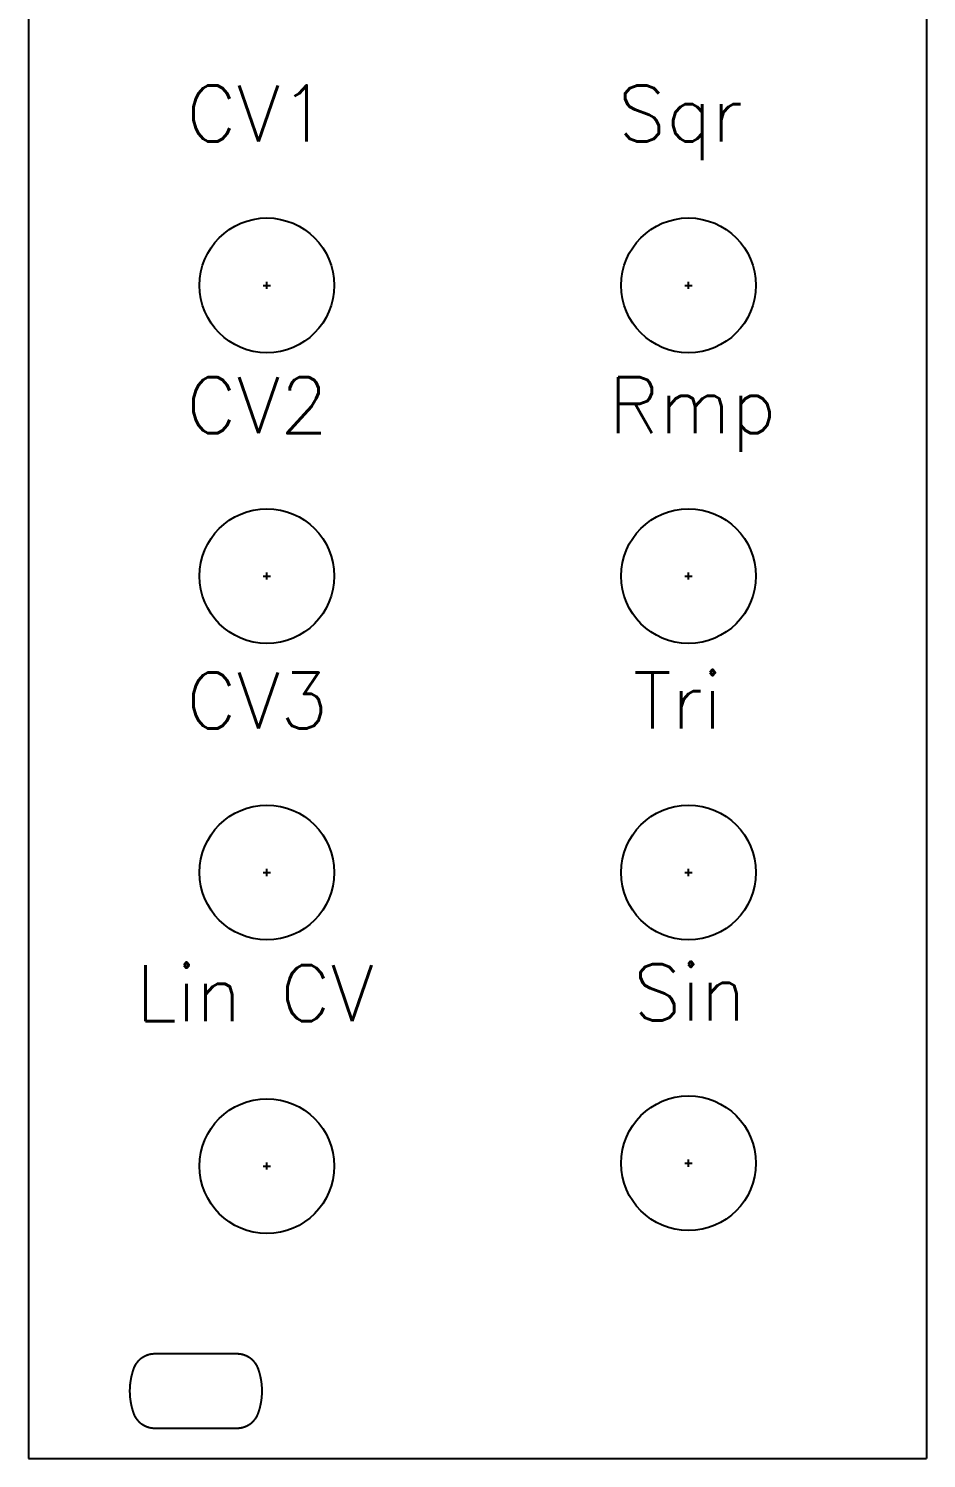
# Model space of a CAD drawing. Extents: x 60 to 100, y 3 to 132.
# Drawn here: x 60.5 to 100.5, y 3 to 66.7 of the extents above; entities that cross this region are included whole.
import ezdxf

# ---------------------------------------------------------------- set-up
doc = ezdxf.new("R2010")
doc.units = 0
doc.layers.add('Object', color=7, linetype='CONTINUOUS')

msp = doc.modelspace()

# ---------------------------------------------------------------- linework, layer by layer
at = {"layer": 'Object', "linetype": 'ByBlock'}
for p, q in [((60.479, 131.516), (60.479, 3.016)), ((100.49, 131.516), (100.49, 3.016)), ((60.479, 3.016), (100.49, 3.016))]:
    msp.add_line(p, q, dxfattribs=at)
at = {"layer": 'Object', "color": 1, "linetype": 'ByBlock'}
for p, q in [((71.099, 55.124), (71.099, 55.443)), ((89.889, 55.124), (89.889, 55.443)), ((70.939, 55.283), (71.258, 55.283)), ((89.729, 55.283), (90.048, 55.283)), ((70.939, 42.329), (71.258, 42.329)), ((71.099, 42.17), (71.099, 42.489)), ((89.729, 42.329), (90.048, 42.329)), ((89.889, 42.17), (89.889, 42.489)), ((70.939, 29.121), (71.258, 29.121)), ((71.099, 28.962), (71.099, 29.281)), ((89.729, 29.121), (90.048, 29.121)), ((89.889, 28.962), (89.889, 29.281)), ((70.939, 16.04), (71.258, 16.04)), ((71.099, 15.881), (71.099, 16.2)), ((89.729, 16.167), (90.048, 16.167)), ((89.889, 16.008), (89.889, 16.327))]:
    msp.add_line(p, q, dxfattribs=at)
at = {"layer": 'Object', "linetype": 'ByBlock'}
msp.add_lwpolyline([(65.008, 6.407), (65.007, 6.399), (65.006, 6.391), (65.005, 6.384), (65.004, 6.376), (65.004, 6.368), (65.003, 6.36), (65.002, 6.353), (65.001, 6.345), (65, 6.337), (64.999, 6.329), (64.998, 6.322), (64.998, 6.314), (64.997, 6.306), (64.996, 6.298), (64.995, 6.291), (64.995, 6.283), (64.994, 6.275), (64.993, 6.267), (64.993, 6.259), (64.992, 6.252), (64.991, 6.244), (64.991, 6.236), (64.99, 6.228), (64.99, 6.221), (64.989, 6.213), (64.989, 6.205), (64.988, 6.197), (64.988, 6.189), (64.987, 6.182), (64.987, 6.174), (64.986, 6.166), (64.986, 6.158), (64.986, 6.15), (64.985, 6.143), (64.985, 6.135), (64.985, 6.127), (64.984, 6.119), (64.984, 6.111), (64.984, 6.104), (64.984, 6.096), (64.983, 6.088), (64.983, 6.08), (64.983, 6.073), (64.983, 6.065), (64.983, 6.057), (64.983, 6.049), (64.983, 6.041), (64.983, 6.034), (64.983, 6.026), (64.983, 6.018), (64.983, 6.01), (64.983, 6.002), (64.983, 5.995), (64.983, 5.987), (64.983, 5.979), (64.983, 5.971), (64.983, 5.963), (64.983, 5.956), (64.983, 5.948), (64.984, 5.94), (64.984, 5.932), (64.984, 5.924), (64.984, 5.917), (64.985, 5.909), (64.985, 5.901), (64.985, 5.893), (64.986, 5.885), (64.986, 5.878), (64.986, 5.87), (64.987, 5.862), (64.987, 5.854), (64.988, 5.846), (64.988, 5.839), (64.989, 5.831), (64.989, 5.823), (64.99, 5.815), (64.99, 5.807), (64.991, 5.8), (64.991, 5.792), (64.992, 5.784), (64.993, 5.776), (64.993, 5.769), (64.994, 5.761), (64.995, 5.753), (64.995, 5.745), (64.996, 5.737), (64.997, 5.73), (64.998, 5.722), (64.998, 5.714), (64.999, 5.706), (65, 5.699), (65.001, 5.691), (65.002, 5.683), (65.003, 5.675), (65.004, 5.668), (65.004, 5.66), (65.005, 5.652), (65.006, 5.644), (65.007, 5.637), (65.008, 5.629), (65.009, 5.621), (65.01, 5.613), (65.012, 5.606), (65.013, 5.598), (65.014, 5.59), (65.015, 5.582), (65.016, 5.575), (65.017, 5.567), (65.018, 5.559), (65.02, 5.551), (65.021, 5.544), (65.022, 5.536), (65.024, 5.528), (65.025, 5.521), (65.026, 5.513), (65.028, 5.505), (65.029, 5.497), (65.03, 5.49), (65.032, 5.482), (65.033, 5.474), (65.035, 5.467), (65.036, 5.459), (65.038, 5.451), (65.039, 5.444), (65.041, 5.436), (65.042, 5.428), (65.044, 5.421), (65.045, 5.413), (65.047, 5.405), (65.049, 5.398), (65.05, 5.39), (65.052, 5.382), (65.054, 5.375), (65.055, 5.367), (65.057, 5.359), (65.059, 5.352), (65.061, 5.344), (65.062, 5.336), (65.064, 5.329), (65.066, 5.321), (65.068, 5.313), (65.07, 5.306), (65.072, 5.298), (65.074, 5.291), (65.076, 5.283), (65.078, 5.275), (65.08, 5.268), (65.082, 5.26), (65.084, 5.253), (65.086, 5.245), (65.088, 5.237), (65.09, 5.23), (65.092, 5.222), (65.094, 5.215), (65.096, 5.207), (65.098, 5.199), (65.101, 5.192), (65.103, 5.184), (65.105, 5.177), (65.107, 5.169), (65.11, 5.162), (65.112, 5.154), (65.114, 5.147), (65.116, 5.139), (65.119, 5.132), (65.121, 5.124), (65.124, 5.117), (65.126, 5.109), (65.128, 5.101), (65.131, 5.094), (65.133, 5.086), (65.136, 5.079), (65.138, 5.072), (65.141, 5.064), (65.144, 5.057), (65.146, 5.049), (65.149, 5.042), (65.151, 5.034), (65.153, 5.029), (65.155, 5.025), (65.156, 5.02), (65.158, 5.015), (65.16, 5.011), (65.162, 5.006), (65.163, 5.002), (65.165, 4.997), (65.167, 4.992), (65.169, 4.988), (65.171, 4.983), (65.173, 4.979), (65.175, 4.974), (65.177, 4.97), (65.179, 4.965), (65.181, 4.961), (65.183, 4.956), (65.185, 4.952), (65.187, 4.947), (65.189, 4.943), (65.191, 4.938), (65.193, 4.934), (65.195, 4.93), (65.197, 4.925), (65.199, 4.921), (65.202, 4.917), (65.204, 4.912), (65.206, 4.908), (65.208, 4.903), (65.21, 4.899), (65.213, 4.895), (65.215, 4.891), (65.217, 4.886), (65.22, 4.882), (65.222, 4.878), (65.225, 4.874), (65.227, 4.869), (65.229, 4.865), (65.232, 4.861), (65.234, 4.857), (65.237, 4.853), (65.239, 4.849), (65.242, 4.844), (65.244, 4.84), (65.247, 4.836), (65.249, 4.832), (65.252, 4.828), (65.255, 4.824), (65.257, 4.82), (65.26, 4.816), (65.263, 4.812), (65.265, 4.808), (65.268, 4.804), (65.271, 4.8), (65.273, 4.796), (65.276, 4.792), (65.279, 4.788), (65.282, 4.784), (65.284, 4.78), (65.287, 4.776), (65.29, 4.773), (65.293, 4.769), (65.296, 4.765), (65.299, 4.761), (65.302, 4.757), (65.305, 4.753), (65.308, 4.75), (65.311, 4.746), (65.314, 4.742), (65.317, 4.738), (65.32, 4.735), (65.323, 4.731), (65.326, 4.727), (65.329, 4.724), (65.332, 4.72), (65.335, 4.716), (65.338, 4.713), (65.341, 4.709), (65.344, 4.706), (65.347, 4.702), (65.351, 4.699), (65.354, 4.695), (65.357, 4.691), (65.36, 4.688), (65.363, 4.684), (65.367, 4.681), (65.37, 4.678), (65.373, 4.674), (65.377, 4.671), (65.38, 4.667), (65.383, 4.664), (65.387, 4.66), (65.39, 4.657), (65.393, 4.654), (65.397, 4.65), (65.4, 4.647), (65.404, 4.644), (65.407, 4.641), (65.411, 4.637), (65.414, 4.634), (65.417, 4.631), (65.421, 4.628), (65.425, 4.624), (65.428, 4.621), (65.432, 4.618), (65.435, 4.615), (65.439, 4.612), (65.442, 4.609), (65.446, 4.606), (65.45, 4.603), (65.453, 4.6), (65.457, 4.596), (65.461, 4.593), (65.464, 4.59), (65.468, 4.588), (65.472, 4.585), (65.475, 4.582), (65.479, 4.579), (65.483, 4.576), (65.487, 4.573), (65.49, 4.57), (65.494, 4.567), (65.498, 4.564), (65.502, 4.561), (65.506, 4.559), (65.509, 4.556), (65.513, 4.553), (65.517, 4.55), (65.521, 4.548), (65.525, 4.545), (65.529, 4.542), (65.533, 4.54), (65.537, 4.537), (65.541, 4.534), (65.545, 4.532), (65.549, 4.529), (65.552, 4.526), (65.556, 4.524), (65.56, 4.521), (65.565, 4.519), (65.569, 4.516), (65.573, 4.514), (65.577, 4.511), (65.581, 4.509), (65.585, 4.506), (65.589, 4.504), (65.593, 4.502), (65.597, 4.499), (65.601, 4.497), (65.605, 4.495), (65.609, 4.492), (65.614, 4.49), (65.618, 4.488), (65.622, 4.485), (65.626, 4.483), (65.63, 4.481), (65.635, 4.479), (65.639, 4.477), (65.643, 4.474), (65.647, 4.472), (65.652, 4.47), (65.656, 4.468), (65.66, 4.466), (65.664, 4.464), (65.669, 4.462), (65.673, 4.46), (65.677, 4.458), (65.682, 4.456), (65.686, 4.454), (65.69, 4.452), (65.695, 4.45), (65.699, 4.448), (65.703, 4.446), (65.708, 4.445), (65.712, 4.443), (65.717, 4.441), (65.721, 4.439), (65.726, 4.437), (65.73, 4.436), (65.734, 4.434), (65.739, 4.432), (65.743, 4.43), (65.748, 4.429), (65.752, 4.427), (65.757, 4.425), (65.761, 4.424), (65.766, 4.422), (65.77, 4.421), (65.775, 4.419), (65.779, 4.418), (65.784, 4.416), (65.789, 4.415), (65.793, 4.413), (65.798, 4.412), (65.802, 4.41), (65.807, 4.409), (65.811, 4.408), (65.816, 4.406), (65.821, 4.405), (65.825, 4.404), (65.83, 4.402), (65.835, 4.401), (65.839, 4.4), (65.844, 4.399), (65.849, 4.397), (65.853, 4.396), (65.858, 4.395), (65.863, 4.394), (65.867, 4.393), (65.872, 4.392), (65.877, 4.391), (65.881, 4.39), (65.886, 4.389), (65.891, 4.388), (65.896, 4.387), (65.9, 4.386), (65.905, 4.385), (65.91, 4.384), (65.915, 4.383), (65.919, 4.382), (65.924, 4.381), (65.929, 4.38), (65.934, 4.38), (65.939, 4.379), (65.943, 4.378), (65.948, 4.377), (65.953, 4.377), (65.958, 4.376), (65.963, 4.375), (65.967, 4.375), (65.972, 4.374), (65.977, 4.374), (65.982, 4.373), (65.987, 4.372), (65.992, 4.372), (65.997, 4.371), (66.001, 4.371), (66.006, 4.371), (66.011, 4.37), (66.016, 4.37), (66.021, 4.369), (66.026, 4.369), (66.031, 4.369), (66.036, 4.368), (66.041, 4.368), (66.046, 4.368), (66.051, 4.368), (66.055, 4.367), (66.06, 4.367), (66.065, 4.367), (66.07, 4.367), (66.075, 4.367), (66.08, 4.367), (66.085, 4.367), (66.09, 4.367), (66.095, 4.367), (69.774, 4.367), (69.779, 4.367), (69.784, 4.367), (69.789, 4.367), (69.794, 4.367), (69.799, 4.367), (69.804, 4.367), (69.809, 4.367), (69.814, 4.367), (69.819, 4.368), (69.823, 4.368), (69.828, 4.368), (69.833, 4.368), (69.838, 4.369), (69.843, 4.369), (69.848, 4.369), (69.853, 4.37), (69.858, 4.37), (69.863, 4.371), (69.868, 4.371), (69.872, 4.371), (69.877, 4.372), (69.882, 4.372), (69.887, 4.373), (69.892, 4.374), (69.897, 4.374), (69.902, 4.375), (69.906, 4.375), (69.911, 4.376), (69.916, 4.377), (69.921, 4.377), (69.926, 4.378), (69.931, 4.379), (69.935, 4.38), (69.94, 4.38), (69.945, 4.381), (69.95, 4.382), (69.954, 4.383), (69.959, 4.384), (69.964, 4.385), (69.969, 4.386), (69.973, 4.387), (69.978, 4.388), (69.983, 4.389), (69.988, 4.39), (69.992, 4.391), (69.997, 4.392), (70.002, 4.393), (70.007, 4.394), (70.011, 4.395), (70.016, 4.396), (70.021, 4.397), (70.025, 4.399), (70.03, 4.4), (70.035, 4.401), (70.039, 4.402), (70.044, 4.404), (70.048, 4.405), (70.053, 4.406), (70.058, 4.408), (70.062, 4.409), (70.067, 4.41), (70.071, 4.412), (70.076, 4.413), (70.081, 4.415), (70.085, 4.416), (70.09, 4.418), (70.094, 4.419), (70.099, 4.421), (70.103, 4.422), (70.108, 4.424), (70.112, 4.425), (70.117, 4.427), (70.121, 4.429), (70.126, 4.43), (70.13, 4.432), (70.135, 4.434), (70.139, 4.436), (70.144, 4.437), (70.148, 4.439), (70.152, 4.441), (70.157, 4.443), (70.161, 4.445), (70.166, 4.446), (70.17, 4.448), (70.174, 4.45), (70.179, 4.452), (70.183, 4.454), (70.187, 4.456), (70.192, 4.458), (70.196, 4.46), (70.2, 4.462), (70.205, 4.464), (70.209, 4.466), (70.213, 4.468), (70.218, 4.47), (70.222, 4.472), (70.226, 4.474), (70.23, 4.477), (70.234, 4.479), (70.239, 4.481), (70.243, 4.483), (70.247, 4.485), (70.251, 4.488), (70.255, 4.49), (70.26, 4.492), (70.264, 4.495), (70.268, 4.497), (70.272, 4.499), (70.276, 4.502), (70.28, 4.504), (70.284, 4.506), (70.288, 4.509), (70.292, 4.511), (70.296, 4.514), (70.301, 4.516), (70.305, 4.519), (70.309, 4.521), (70.313, 4.524), (70.317, 4.526), (70.321, 4.529), (70.325, 4.532), (70.328, 4.534), (70.332, 4.537), (70.336, 4.54), (70.34, 4.542), (70.344, 4.545), (70.348, 4.548), (70.352, 4.55), (70.356, 4.553), (70.36, 4.556), (70.364, 4.559), (70.367, 4.561), (70.371, 4.564), (70.375, 4.567), (70.379, 4.57), (70.383, 4.573), (70.386, 4.576), (70.39, 4.579), (70.394, 4.582), (70.397, 4.585), (70.401, 4.588), (70.405, 4.59), (70.409, 4.593), (70.412, 4.596), (70.416, 4.6), (70.42, 4.603), (70.423, 4.606), (70.427, 4.609), (70.43, 4.612), (70.434, 4.615), (70.437, 4.618), (70.441, 4.621), (70.445, 4.624), (70.448, 4.628), (70.452, 4.631), (70.455, 4.634), (70.459, 4.637), (70.462, 4.641), (70.465, 4.644), (70.469, 4.647), (70.472, 4.65), (70.476, 4.654), (70.479, 4.657), (70.482, 4.66), (70.486, 4.664), (70.489, 4.667), (70.492, 4.671), (70.496, 4.674), (70.499, 4.678), (70.502, 4.681), (70.506, 4.684), (70.509, 4.688), (70.512, 4.691), (70.515, 4.695), (70.518, 4.699), (70.522, 4.702), (70.525, 4.706), (70.528, 4.709), (70.531, 4.713), (70.534, 4.716), (70.537, 4.72), (70.54, 4.724), (70.543, 4.727), (70.547, 4.731), (70.55, 4.735), (70.553, 4.738), (70.556, 4.742), (70.559, 4.746), (70.562, 4.75), (70.564, 4.753), (70.567, 4.757), (70.57, 4.761), (70.573, 4.765), (70.576, 4.769), (70.579, 4.773), (70.582, 4.776), (70.585, 4.78), (70.587, 4.784), (70.59, 4.788), (70.593, 4.792), (70.596, 4.796), (70.598, 4.8), (70.601, 4.804), (70.604, 4.808), (70.607, 4.812), (70.609, 4.816), (70.612, 4.82), (70.615, 4.824), (70.617, 4.828), (70.62, 4.832), (70.622, 4.836), (70.625, 4.84), (70.627, 4.844), (70.63, 4.849), (70.632, 4.853), (70.635, 4.857), (70.637, 4.861), (70.64, 4.865), (70.642, 4.869), (70.645, 4.874), (70.647, 4.878), (70.649, 4.882), (70.652, 4.886), (70.654, 4.891), (70.656, 4.895), (70.659, 4.899), (70.661, 4.903), (70.663, 4.908), (70.665, 4.912), (70.668, 4.917), (70.67, 4.921), (70.672, 4.925), (70.674, 4.93), (70.676, 4.934), (70.678, 4.938), (70.68, 4.943), (70.682, 4.947), (70.684, 4.952), (70.686, 4.956), (70.688, 4.961), (70.69, 4.965), (70.692, 4.97), (70.694, 4.974), (70.696, 4.979), (70.698, 4.983), (70.7, 4.988), (70.702, 4.992), (70.704, 4.997), (70.706, 5.002), (70.707, 5.006), (70.709, 5.011), (70.711, 5.015), (70.713, 5.02), (70.714, 5.025), (70.716, 5.029), (70.718, 5.034), (70.72, 5.042), (70.723, 5.049), (70.726, 5.057), (70.728, 5.064), (70.731, 5.072), (70.733, 5.079), (70.736, 5.086), (70.738, 5.094), (70.741, 5.101), (70.743, 5.109), (70.745, 5.117), (70.748, 5.124), (70.75, 5.132), (70.753, 5.139), (70.755, 5.147), (70.757, 5.154), (70.76, 5.162), (70.762, 5.169), (70.764, 5.177), (70.766, 5.184), (70.769, 5.192), (70.771, 5.199), (70.773, 5.207), (70.775, 5.215), (70.777, 5.222), (70.779, 5.23), (70.781, 5.237), (70.783, 5.245), (70.785, 5.253), (70.788, 5.26), (70.79, 5.268), (70.792, 5.275), (70.793, 5.283), (70.795, 5.291), (70.797, 5.298), (70.799, 5.306), (70.801, 5.313), (70.803, 5.321), (70.805, 5.329), (70.807, 5.336), (70.808, 5.344), (70.81, 5.352), (70.812, 5.359), (70.814, 5.367), (70.815, 5.375), (70.817, 5.382), (70.819, 5.39), (70.821, 5.398), (70.822, 5.405), (70.824, 5.413), (70.825, 5.421), (70.827, 5.428), (70.829, 5.436), (70.83, 5.444), (70.832, 5.451), (70.833, 5.459), (70.835, 5.467), (70.836, 5.474), (70.837, 5.482), (70.839, 5.49), (70.84, 5.497), (70.842, 5.505), (70.843, 5.513), (70.844, 5.521), (70.846, 5.528), (70.847, 5.536), (70.848, 5.544), (70.849, 5.551), (70.851, 5.559), (70.852, 5.567), (70.853, 5.575), (70.854, 5.582), (70.855, 5.59), (70.856, 5.598), (70.858, 5.606), (70.859, 5.613), (70.86, 5.621), (70.861, 5.629), (70.862, 5.637), (70.863, 5.644), (70.864, 5.652), (70.865, 5.66), (70.866, 5.668), (70.866, 5.675), (70.867, 5.683), (70.868, 5.691), (70.869, 5.699), (70.87, 5.706), (70.871, 5.714), (70.872, 5.722), (70.872, 5.73), (70.873, 5.737), (70.874, 5.745), (70.875, 5.753), (70.875, 5.761), (70.876, 5.769), (70.877, 5.776), (70.877, 5.784), (70.878, 5.792), (70.878, 5.8), (70.879, 5.807), (70.879, 5.815), (70.88, 5.823), (70.881, 5.831), (70.881, 5.839), (70.881, 5.846), (70.882, 5.854), (70.882, 5.862), (70.883, 5.87), (70.883, 5.878), (70.883, 5.885), (70.884, 5.893), (70.884, 5.901), (70.884, 5.909), (70.885, 5.917), (70.885, 5.924), (70.885, 5.932), (70.885, 5.94), (70.886, 5.948), (70.886, 5.956), (70.886, 5.963), (70.886, 5.971), (70.886, 5.979), (70.886, 5.987), (70.886, 5.995), (70.886, 6.002), (70.886, 6.01), (70.886, 6.018), (70.886, 6.026), (70.886, 6.034), (70.886, 6.041), (70.886, 6.049), (70.886, 6.057), (70.886, 6.065), (70.886, 6.073), (70.886, 6.08), (70.886, 6.088), (70.885, 6.096), (70.885, 6.104), (70.885, 6.111), (70.885, 6.119), (70.884, 6.127), (70.884, 6.135), (70.884, 6.143), (70.883, 6.15), (70.883, 6.158), (70.883, 6.166), (70.882, 6.174), (70.882, 6.182), (70.881, 6.189), (70.881, 6.197), (70.881, 6.205), (70.88, 6.213), (70.879, 6.221), (70.879, 6.228), (70.878, 6.236), (70.878, 6.244), (70.877, 6.252), (70.877, 6.259), (70.876, 6.267), (70.875, 6.275), (70.875, 6.283), (70.874, 6.291), (70.873, 6.298), (70.872, 6.306), (70.872, 6.314), (70.871, 6.322), (70.87, 6.329), (70.869, 6.337), (70.868, 6.345), (70.867, 6.353), (70.866, 6.36), (70.866, 6.368), (70.865, 6.376), (70.864, 6.384), (70.863, 6.391), (70.862, 6.399), (70.861, 6.407), (70.86, 6.415), (70.859, 6.422), (70.858, 6.43), (70.856, 6.438), (70.855, 6.446), (70.854, 6.453), (70.853, 6.461), (70.852, 6.469), (70.851, 6.477), (70.849, 6.484), (70.848, 6.492), (70.847, 6.5), (70.846, 6.508), (70.844, 6.515), (70.843, 6.523), (70.842, 6.531), (70.84, 6.538), (70.839, 6.546), (70.837, 6.554), (70.836, 6.561), (70.835, 6.569), (70.833, 6.577), (70.832, 6.585), (70.83, 6.592), (70.829, 6.6), (70.827, 6.608), (70.825, 6.615), (70.824, 6.623), (70.822, 6.631), (70.821, 6.638), (70.819, 6.646), (70.817, 6.654), (70.815, 6.661), (70.814, 6.669), (70.812, 6.677), (70.81, 6.684), (70.808, 6.692), (70.807, 6.7), (70.805, 6.707), (70.803, 6.715), (70.801, 6.722), (70.799, 6.73), (70.797, 6.738), (70.795, 6.745), (70.793, 6.753), (70.792, 6.76), (70.79, 6.768), (70.788, 6.776), (70.785, 6.783), (70.783, 6.791), (70.781, 6.798), (70.779, 6.806), (70.777, 6.814), (70.775, 6.821), (70.773, 6.829), (70.771, 6.836), (70.769, 6.844), (70.766, 6.851), (70.764, 6.859), (70.762, 6.867), (70.76, 6.874), (70.757, 6.882), (70.755, 6.889), (70.753, 6.897), (70.75, 6.904), (70.748, 6.912), (70.745, 6.919), (70.743, 6.927), (70.741, 6.934), (70.738, 6.942), (70.736, 6.949), (70.733, 6.957), (70.731, 6.964), (70.728, 6.972), (70.726, 6.979), (70.723, 6.987), (70.72, 6.994), (70.718, 7.002), (70.716, 7.006), (70.714, 7.011), (70.713, 7.016), (70.711, 7.02), (70.709, 7.025), (70.707, 7.03), (70.706, 7.034), (70.704, 7.039), (70.702, 7.043), (70.7, 7.048), (70.698, 7.053), (70.696, 7.057), (70.694, 7.062), (70.692, 7.066), (70.69, 7.071), (70.688, 7.075), (70.686, 7.08), (70.684, 7.084), (70.682, 7.089), (70.68, 7.093), (70.678, 7.097), (70.676, 7.102), (70.674, 7.106), (70.672, 7.111), (70.67, 7.115), (70.668, 7.119), (70.665, 7.124), (70.663, 7.128), (70.661, 7.132), (70.659, 7.137), (70.656, 7.141), (70.654, 7.145), (70.652, 7.149), (70.649, 7.154), (70.647, 7.158), (70.645, 7.162), (70.642, 7.166), (70.64, 7.171), (70.637, 7.175), (70.635, 7.179), (70.632, 7.183), (70.63, 7.187), (70.627, 7.191), (70.625, 7.196), (70.622, 7.2), (70.62, 7.204), (70.617, 7.208), (70.615, 7.212), (70.612, 7.216), (70.609, 7.22), (70.607, 7.224), (70.604, 7.228), (70.601, 7.232), (70.598, 7.236), (70.596, 7.24), (70.593, 7.244), (70.59, 7.248), (70.587, 7.252), (70.585, 7.256), (70.582, 7.259), (70.579, 7.263), (70.576, 7.267), (70.573, 7.271), (70.57, 7.275), (70.567, 7.279), (70.564, 7.282), (70.562, 7.286), (70.559, 7.29), (70.556, 7.294), (70.553, 7.297), (70.55, 7.301), (70.547, 7.305), (70.543, 7.308), (70.54, 7.312), (70.537, 7.316), (70.534, 7.319), (70.531, 7.323), (70.528, 7.327), (70.525, 7.33), (70.522, 7.334), (70.518, 7.337), (70.515, 7.341), (70.512, 7.344), (70.509, 7.348), (70.506, 7.351), (70.502, 7.355), (70.499, 7.358), (70.496, 7.362), (70.492, 7.365), (70.489, 7.369), (70.486, 7.372), (70.482, 7.375), (70.479, 7.379), (70.476, 7.382), (70.472, 7.385), (70.469, 7.389), (70.465, 7.392), (70.462, 7.395), (70.459, 7.399), (70.455, 7.402), (70.452, 7.405), (70.448, 7.408), (70.445, 7.411), (70.441, 7.415), (70.437, 7.418), (70.434, 7.421), (70.43, 7.424), (70.427, 7.427), (70.423, 7.43), (70.42, 7.433), (70.416, 7.436), (70.412, 7.439), (70.409, 7.442), (70.405, 7.445), (70.401, 7.448), (70.397, 7.451), (70.394, 7.454), (70.39, 7.457), (70.386, 7.46), (70.383, 7.463), (70.379, 7.466), (70.375, 7.469), (70.371, 7.472), (70.367, 7.474), (70.364, 7.477), (70.36, 7.48), (70.356, 7.483), (70.352, 7.485), (70.348, 7.488), (70.344, 7.491), (70.34, 7.494), (70.336, 7.496), (70.332, 7.499), (70.328, 7.502), (70.325, 7.504), (70.321, 7.507), (70.317, 7.509), (70.313, 7.512), (70.309, 7.514), (70.305, 7.517), (70.301, 7.52), (70.296, 7.522), (70.292, 7.524), (70.288, 7.527), (70.284, 7.529), (70.28, 7.532), (70.276, 7.534), (70.272, 7.537), (70.268, 7.539), (70.264, 7.541), (70.26, 7.544), (70.255, 7.546), (70.251, 7.548), (70.247, 7.55), (70.243, 7.553), (70.239, 7.555), (70.234, 7.557), (70.23, 7.559), (70.226, 7.561), (70.222, 7.563), (70.218, 7.566), (70.213, 7.568), (70.209, 7.57), (70.205, 7.572), (70.2, 7.574), (70.196, 7.576), (70.192, 7.578), (70.187, 7.58), (70.183, 7.582), (70.179, 7.584), (70.174, 7.586), (70.17, 7.588), (70.166, 7.589), (70.161, 7.591), (70.157, 7.593), (70.152, 7.595), (70.148, 7.597), (70.144, 7.599), (70.139, 7.6), (70.135, 7.602), (70.13, 7.604), (70.126, 7.605), (70.121, 7.607), (70.117, 7.609), (70.112, 7.61), (70.108, 7.612), (70.103, 7.614), (70.099, 7.615), (70.094, 7.617), (70.09, 7.618), (70.085, 7.62), (70.081, 7.621), (70.076, 7.623), (70.071, 7.624), (70.067, 7.625), (70.062, 7.627), (70.058, 7.628), (70.053, 7.63), (70.048, 7.631), (70.044, 7.632), (70.039, 7.634), (70.035, 7.635), (70.03, 7.636), (70.025, 7.637), (70.021, 7.638), (70.016, 7.64), (70.011, 7.641), (70.007, 7.642), (70.002, 7.643), (69.997, 7.644), (69.992, 7.645), (69.988, 7.646), (69.983, 7.647), (69.978, 7.648), (69.973, 7.649), (69.969, 7.65), (69.964, 7.651), (69.959, 7.652), (69.954, 7.653), (69.95, 7.654), (69.945, 7.655), (69.94, 7.655), (69.935, 7.656), (69.931, 7.657), (69.926, 7.658), (69.921, 7.658), (69.916, 7.659), (69.911, 7.66), (69.906, 7.66), (69.902, 7.661), (69.897, 7.662), (69.892, 7.662), (69.887, 7.663), (69.882, 7.663), (69.877, 7.664), (69.872, 7.664), (69.868, 7.665), (69.863, 7.665), (69.858, 7.666), (69.853, 7.666), (69.848, 7.666), (69.843, 7.667), (69.838, 7.667), (69.833, 7.667), (69.828, 7.668), (69.823, 7.668), (69.819, 7.668), (69.814, 7.668), (69.809, 7.669), (69.804, 7.669), (69.799, 7.669), (69.794, 7.669), (69.789, 7.669), (69.784, 7.669), (69.779, 7.669), (69.774, 7.669), (66.095, 7.669), (66.09, 7.669), (66.085, 7.669), (66.08, 7.669), (66.075, 7.669), (66.07, 7.669), (66.065, 7.669), (66.06, 7.669), (66.055, 7.668), (66.051, 7.668), (66.046, 7.668), (66.041, 7.668), (66.036, 7.667), (66.031, 7.667), (66.026, 7.667), (66.021, 7.666), (66.016, 7.666), (66.011, 7.666), (66.006, 7.665), (66.001, 7.665), (65.997, 7.664), (65.992, 7.664), (65.987, 7.663), (65.982, 7.663), (65.977, 7.662), (65.972, 7.662), (65.967, 7.661), (65.963, 7.66), (65.958, 7.66), (65.953, 7.659), (65.948, 7.658), (65.943, 7.658), (65.939, 7.657), (65.934, 7.656), (65.929, 7.655), (65.924, 7.655), (65.919, 7.654), (65.915, 7.653), (65.91, 7.652), (65.905, 7.651), (65.9, 7.65), (65.896, 7.649), (65.891, 7.648), (65.886, 7.647), (65.881, 7.646), (65.877, 7.645), (65.872, 7.644), (65.867, 7.643), (65.863, 7.642), (65.858, 7.641), (65.853, 7.64), (65.849, 7.638), (65.844, 7.637), (65.839, 7.636), (65.835, 7.635), (65.83, 7.634), (65.825, 7.632), (65.821, 7.631), (65.816, 7.63), (65.811, 7.628), (65.807, 7.627), (65.802, 7.625), (65.798, 7.624), (65.793, 7.623), (65.789, 7.621), (65.784, 7.62), (65.779, 7.618), (65.775, 7.617), (65.77, 7.615), (65.766, 7.614), (65.761, 7.612), (65.757, 7.61), (65.752, 7.609), (65.748, 7.607), (65.743, 7.605), (65.739, 7.604), (65.734, 7.602), (65.73, 7.6), (65.726, 7.599), (65.721, 7.597), (65.717, 7.595), (65.712, 7.593), (65.708, 7.591), (65.703, 7.589), (65.699, 7.588), (65.695, 7.586), (65.69, 7.584), (65.686, 7.582), (65.682, 7.58), (65.677, 7.578), (65.673, 7.576), (65.669, 7.574), (65.664, 7.572), (65.66, 7.57), (65.656, 7.568), (65.652, 7.566), (65.647, 7.563), (65.643, 7.561), (65.639, 7.559), (65.635, 7.557), (65.63, 7.555), (65.626, 7.553), (65.622, 7.55), (65.618, 7.548), (65.614, 7.546), (65.609, 7.544), (65.605, 7.541), (65.601, 7.539), (65.597, 7.537), (65.593, 7.534), (65.589, 7.532), (65.585, 7.529), (65.581, 7.527), (65.577, 7.524), (65.573, 7.522), (65.569, 7.52), (65.565, 7.517), (65.56, 7.514), (65.556, 7.512), (65.552, 7.509), (65.549, 7.507), (65.545, 7.504), (65.541, 7.502), (65.537, 7.499), (65.533, 7.496), (65.529, 7.494), (65.525, 7.491), (65.521, 7.488), (65.517, 7.485), (65.513, 7.483), (65.509, 7.48), (65.506, 7.477), (65.502, 7.474), (65.498, 7.472), (65.494, 7.469), (65.49, 7.466), (65.487, 7.463), (65.483, 7.46), (65.479, 7.457), (65.475, 7.454), (65.472, 7.451), (65.468, 7.448), (65.464, 7.445), (65.461, 7.442), (65.457, 7.439), (65.453, 7.436), (65.45, 7.433), (65.446, 7.43), (65.442, 7.427), (65.439, 7.424), (65.435, 7.421), (65.432, 7.418), (65.428, 7.415), (65.425, 7.411), (65.421, 7.408), (65.417, 7.405), (65.414, 7.402), (65.411, 7.399), (65.407, 7.395), (65.404, 7.392), (65.4, 7.389), (65.397, 7.385), (65.393, 7.382), (65.39, 7.379), (65.387, 7.375), (65.383, 7.372), (65.38, 7.369), (65.377, 7.365), (65.373, 7.362), (65.37, 7.358), (65.367, 7.355), (65.363, 7.351), (65.36, 7.348), (65.357, 7.344), (65.354, 7.341), (65.351, 7.337), (65.347, 7.334), (65.344, 7.33), (65.341, 7.327), (65.338, 7.323), (65.335, 7.319), (65.332, 7.316), (65.329, 7.312), (65.326, 7.308), (65.323, 7.305), (65.32, 7.301), (65.317, 7.297), (65.314, 7.294), (65.311, 7.29), (65.308, 7.286), (65.305, 7.282), (65.302, 7.279), (65.299, 7.275), (65.296, 7.271), (65.293, 7.267), (65.29, 7.263), (65.287, 7.259), (65.284, 7.256), (65.282, 7.252), (65.279, 7.248), (65.276, 7.244), (65.273, 7.24), (65.271, 7.236), (65.268, 7.232), (65.265, 7.228), (65.263, 7.224), (65.26, 7.22), (65.257, 7.216), (65.255, 7.212), (65.252, 7.208), (65.249, 7.204), (65.247, 7.2), (65.244, 7.196), (65.242, 7.191), (65.239, 7.187), (65.237, 7.183), (65.234, 7.179), (65.232, 7.175), (65.229, 7.171), (65.227, 7.166), (65.225, 7.162), (65.222, 7.158), (65.22, 7.154), (65.217, 7.149), (65.215, 7.145), (65.213, 7.141), (65.21, 7.137), (65.208, 7.132), (65.206, 7.128), (65.204, 7.124), (65.202, 7.119), (65.199, 7.115), (65.197, 7.111), (65.195, 7.106), (65.193, 7.102), (65.191, 7.097), (65.189, 7.093), (65.187, 7.089), (65.185, 7.084), (65.183, 7.08), (65.181, 7.075), (65.179, 7.071), (65.177, 7.066), (65.175, 7.062), (65.173, 7.057), (65.171, 7.053), (65.169, 7.048), (65.167, 7.043), (65.165, 7.039), (65.163, 7.034), (65.162, 7.03), (65.16, 7.025), (65.158, 7.02), (65.156, 7.016), (65.155, 7.011), (65.153, 7.006), (65.151, 7.002), (65.149, 6.994), (65.146, 6.987), (65.144, 6.979), (65.141, 6.972), (65.138, 6.964), (65.136, 6.957), (65.133, 6.949), (65.131, 6.942), (65.128, 6.934), (65.126, 6.927), (65.124, 6.919), (65.121, 6.912), (65.119, 6.904), (65.116, 6.897), (65.114, 6.889), (65.112, 6.882), (65.11, 6.874), (65.107, 6.867), (65.105, 6.859), (65.103, 6.851), (65.101, 6.844), (65.098, 6.836), (65.096, 6.829), (65.094, 6.821), (65.092, 6.814), (65.09, 6.806), (65.088, 6.798), (65.086, 6.791), (65.084, 6.783), (65.082, 6.776), (65.08, 6.768), (65.078, 6.76), (65.076, 6.753), (65.074, 6.745), (65.072, 6.738), (65.07, 6.73), (65.068, 6.722), (65.066, 6.715), (65.064, 6.707), (65.062, 6.7), (65.061, 6.692), (65.059, 6.684), (65.057, 6.677), (65.055, 6.669), (65.054, 6.661), (65.052, 6.654), (65.05, 6.646), (65.049, 6.638), (65.047, 6.631), (65.045, 6.623), (65.044, 6.615), (65.042, 6.608), (65.041, 6.6), (65.039, 6.592), (65.038, 6.585), (65.036, 6.577), (65.035, 6.569), (65.033, 6.561), (65.032, 6.554), (65.03, 6.546), (65.029, 6.538), (65.028, 6.531), (65.026, 6.523), (65.025, 6.515), (65.024, 6.508), (65.022, 6.5), (65.021, 6.492), (65.02, 6.484), (65.018, 6.477), (65.017, 6.469), (65.016, 6.461), (65.015, 6.453), (65.014, 6.446), (65.013, 6.438), (65.012, 6.43), (65.01, 6.422), (65.009, 6.415)], close=True, dxfattribs=at)
at = {"layer": 'Object', "color": 1, "linetype": 'ByBlock'}
for centre in [(71.099, 55.283), (89.889, 55.283), (71.099, 42.329), (89.889, 42.329), (71.099, 29.121), (89.889, 29.121), (89.889, 16.167), (71.099, 16.04)]:
    msp.add_circle(centre, 3.002, dxfattribs=at)

# ---------------------------------------------------------------- texts
at = {"layer": 'Object', "linetype": 'ByBlock', "char_height": 2.5, "attachment_point": 1}
for s, insert, width in [('{\\fRomanS|b0|i0|c0|p0;CV1}', (67.508, 64.192), 7.64938), ('{\\fRomanS|b0|i0|c0|p0;Sqr}', (86.74, 64.192), 7.64938), ('{\\fRomanS|b0|i0|c0|p0;CV2}', (67.508, 51.192), 7.64938), ('{\\fRomanS|b0|i0|c0|p0;Rmp}', (86.326, 51.192), 7.64938), ('{\\fRomanS|b0|i0|c0|p0;CV3}', (67.508, 38.033), 7.64938), ('{\\fRomanS|b0|i0|c0|p0;Tri}', (87.423, 38.033), 7.64938), ('{\\fRomanS|b0|i0|c0|p0;Lin CV}', (65.262, 24.996), 18.02821), ('{\\fRomanS|b0|i0|c0|p0;Sin}', (87.423, 25.033), 7.64938)]:
    msp.add_mtext(s, dxfattribs=dict(at, insert=insert, width=width))

doc.saveas('drawing.dxf')
